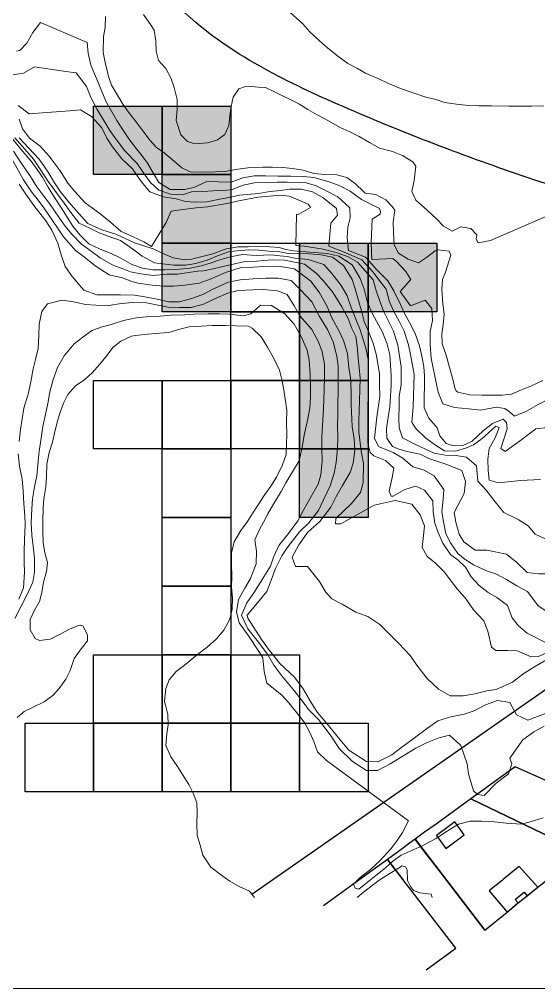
# Model space of a CAD drawing. Header units: millimetres. Extents: x 2695 to 3468, y 1447 to 2202.
# Drawn here: x 3052.1 to 3165.6, y 1564.6 to 1776.6 of the extents above; entities that cross this region are included whole.
import ezdxf

# ---------------------------------------------------------------- set-up
doc = ezdxf.new("R2010")
doc.units = ezdxf.units.MM
for name, color, linetype in [('01_Fina', 7, 'Continuous'), ('modulos alternativos', 10, 'Continuous'), ('Traza Urbana', 7, 'Continuous')]:
    doc.layers.add(name, color=color, linetype=linetype)

msp = doc.modelspace()

# ---------------------------------------------------------------- hatches: boundary and pattern name
at = {"layer": 'modulos alternativos'}
h = msp.add_hatch(color=256, dxfattribs=at)
h.dxf.hatch_style = 1
h.paths.add_polyline_path([(2948.28, 1817.65), (2933.28, 1817.65), (2933.28, 1802.65), (2948.28, 1802.65)])
h.paths.add_polyline_path([(2963.28, 1817.65), (2948.28, 1817.65), (2948.28, 1802.65), (2963.28, 1802.65)])
h.paths.add_polyline_path([(2963.28, 1802.65), (2948.28, 1802.65), (2948.28, 1787.65), (2963.28, 1787.65)])
h.paths.add_polyline_path([(2963.28, 1787.65), (2948.28, 1787.65), (2948.28, 1772.65), (2963.28, 1772.65)])
h.paths.add_polyline_path([(3083.28, 1757.65), (3068.28, 1757.65), (3068.28, 1742.65), (3083.28, 1742.65)])
h.paths.add_polyline_path([(3098.28, 1757.65), (3083.28, 1757.65), (3083.28, 1742.65), (3098.28, 1742.65)])
h.paths.add_polyline_path([(3098.28, 1742.65), (3083.28, 1742.65), (3083.28, 1727.65), (3098.28, 1727.65)])
h.paths.add_polyline_path([(3098.28, 1727.65), (3083.28, 1727.65), (3083.28, 1712.65), (3098.28, 1712.65)])
h.paths.add_polyline_path([(3128.28, 1727.65), (3113.28, 1727.65), (3113.28, 1712.65), (3128.28, 1712.65)])
h.paths.add_polyline_path([(3143.28, 1727.65), (3128.28, 1727.65), (3128.28, 1712.65), (3143.28, 1712.65)])
h.paths.add_polyline_path([(3128.28, 1712.65), (3113.28, 1712.65), (3113.28, 1697.65), (3128.28, 1697.65)])
h.paths.add_polyline_path([(3128.28, 1697.65), (3113.28, 1697.65), (3113.28, 1682.65), (3128.28, 1682.65)])
h.paths.add_polyline_path([(3128.28, 1682.65), (3113.28, 1682.65), (3113.28, 1667.65), (3128.28, 1667.65)])

# ---------------------------------------------------------------- linework, layer by layer
at = {"layer": '01_Fina'}
msp.add_line((3102.89, 1585.24), (3323.23, 1739.06), dxfattribs=at)
at = {"layer": '01_Fina', "color": 252, "lineweight": 9, "true_color": 0x939598}
msp.add_lwpolyline([(2729.2, 1564.62), (3468.29, 1564.62), (3467.85, 2202.43), (2728.76, 2202.43), (2729.2, 1584.57)], dxfattribs=at)
at = {"layer": '01_Fina', "color": 252, "linetype": 'Continuous', "lineweight": 9, "true_color": 0x939598}
for points in [[(3070.87, 1777.27), (3070.77, 1774.83), (3070.46, 1772.84), (3070.34, 1769.34), (3070.9, 1766.8), (3071.42, 1764.85), (3071.44, 1764.3), (3072.19, 1762.23), (3073.47, 1760.04), (3074.7, 1758.1), (3075.91, 1756.33), (3077.51, 1754.25), (3079.26, 1751.96), (3080.61, 1750.14), (3082.04, 1748.58), (3083.7, 1747.4), (3085.46, 1745.93), (3087.59, 1744.17), (3089.41, 1743.28), (3092.03, 1743.17), (3094.88, 1743.3), (3096.99, 1743.37), (3099.81, 1743.88), (3102.59, 1744.24), (3105.27, 1744.28), (3107.35, 1744.25), (3109.62, 1744.18), (3111.75, 1743.98), (3114.07, 1743.6), (3116.43, 1742.93), (3118.8, 1742.71), (3121.42, 1742.6), (3123.64, 1742.05), (3125.54, 1740.61), (3127.25, 1738.95), (3127.67, 1738.62), (3129.99, 1738.28), (3132.13, 1737.11), (3133.63, 1735.6), (3134.14, 1734.86), (3133.75, 1732.28), (3133.87, 1730.02), (3133.97, 1727.31), (3134.92, 1725.47), (3137.01, 1724.19), (3139.27, 1723.38), (3141.02, 1724.56), (3142.95, 1725.96), (3143.55, 1726.21), (3146.01, 1725.9), (3146.34, 1725.04), (3145.19, 1721.34), (3144.55, 1719.74), (3144.38, 1717.58), (3144.63, 1714.42), (3144.89, 1712.11), (3144.71, 1709.81), (3144.4, 1707.8), (3144.45, 1705.62), (3145.32, 1703.19), (3146.06, 1700.46), (3146.84, 1697.94), (3147.35, 1695.73), (3147.49, 1695.46), (3147.91, 1695.08), (3150.56, 1694.52), (3153.23, 1694.44), (3155.36, 1694.42), (3157.5, 1694.39), (3159.61, 1694.62), (3161.49, 1695.47), (3163.99, 1696.44), (3166.47, 1697.59)], [(3079.16, 1777.7), (3080.84, 1775.27), (3081.51, 1774.22), (3081.91, 1771.89), (3081.95, 1769.64), (3082.49, 1767.6), (3084.06, 1765.87), (3085.19, 1763.79), (3085.9, 1761.68), (3086.55, 1759.06), (3086.55, 1757), (3086.33, 1754.49), (3087.33, 1751.38), (3088.8, 1749.88), (3090.42, 1749.37), (3093.16, 1749.62), (3095.35, 1750.28), (3097, 1751.42), (3097.83, 1753.38), (3098.09, 1755.53), (3098.33, 1757.59), (3098.78, 1759.59), (3100.01, 1761.4), (3101.3, 1761.83), (3102.74, 1761.95), (3104.32, 1761.79), (3105.86, 1761.71), (3107.66, 1760.87), (3113.12, 1758.11), (3115.12, 1756.9), (3117.18, 1755.76), (3119, 1754.81), (3122.2, 1752.97), (3124.15, 1752.09), (3126.36, 1750.97), (3128.62, 1749.66), (3130.81, 1748.43), (3133.64, 1747.73), (3135.81, 1746.85), (3138.04, 1745.42), (3138.72, 1744.54), (3138.34, 1741.37), (3137.84, 1738.94), (3138.74, 1737.1), (3141.22, 1734.91), (3143.26, 1732.97), (3144.75, 1731.36), (3146.63, 1730.32), (3148.52, 1731.22), (3150.73, 1730.88), (3152.07, 1729.49), (3151.94, 1728.52), (3152.33, 1727.73), (3155.06, 1728.24), (3180.63, 1739.31)], [(3166.67, 1757.73), (3164.09, 1757.62), (3161.91, 1757.6), (3159.04, 1757.64), (3155.28, 1757.68), (3152.58, 1757.72), (3150.21, 1757.77), (3147.63, 1758.09), (3145.03, 1758.44), (3142.88, 1759.13), (3141.15, 1759.55), (3138.15, 1760.51), (3135.39, 1761.47), (3132.75, 1762.55), (3130.62, 1763.57), (3127.75, 1764.81), (3125.98, 1765.83), (3123.84, 1766.97), (3121.64, 1768.56), (3119.41, 1770.42), (3117.65, 1771.93), (3115.57, 1773.9), (3113.98, 1775.6), (3111.22, 1778.08)], [(3167.96, 1693.64), (3165.43, 1692.34), (3162.92, 1690.91), (3160.3, 1689.83), (3159.16, 1690.76), (3158.16, 1691.49), (3156.3, 1691.8), (3152.93, 1691.11), (3150.21, 1691.4), (3147.16, 1691.7), (3144.61, 1692.54), (3143.6, 1695.04), (3143, 1697.82), (3142.48, 1700.31), (3142.08, 1702.5), (3141.84, 1705.44), (3141.88, 1708.33), (3142.36, 1710.74), (3142.22, 1713.37), (3140.76, 1715.18), (3137.58, 1713.93), (3135.32, 1717.12), (3137.65, 1719.68), (3136.5, 1721.45), (3134.49, 1723.65), (3133.72, 1724.34), (3129.08, 1724.11), (3128.98, 1727.73), (3129.2, 1732.88), (3130.9, 1734.01), (3131.03, 1734.62), (3130.77, 1735.23), (3126.82, 1737.18), (3124.34, 1739.01), (3122.07, 1740.23), (3119.78, 1741.05), (3116.39, 1742.05), (3114.17, 1742.27), (3111.4, 1742.31), (3108.65, 1742.34), (3105.88, 1742.38), (3103.35, 1742.39), (3100.92, 1741.94), (3098.36, 1741.03), (3095.49, 1741.09), (3093.03, 1741.14), (3090.36, 1739.92), (3088.24, 1739.4), (3085, 1739.38), (3082.51, 1740.9), (3081.35, 1742.93), (3080.03, 1745.17), (3078.84, 1746.82), (3077.37, 1748.64), (3076, 1750.51), (3074.83, 1752.2), (3073.37, 1754.5), (3072.17, 1756.57), (3070.94, 1758.74), (3069.9, 1761.22), (3068.92, 1763.65), (3067.68, 1766.58), (3067.07, 1769.24), (3066.86, 1771.52), (3056.64, 1775.91), (3055.02, 1773.75), (3053.69, 1771.4), (3052.15, 1769.78), (3051.39, 1769.68)], [(3050.54, 1764.51), (3052.97, 1764.82), (3055.33, 1766.22), (3062.19, 1765.22), (3064.48, 1764.89), (3066.69, 1761.95), (3067.75, 1759.35), (3069.04, 1756.92), (3070.53, 1754.48), (3071.83, 1752.29), (3073.29, 1750.26), (3075.13, 1747.86), (3077.8, 1745.11), (3079.36, 1742.81), (3080.73, 1740.95), (3082.51, 1739.27), (3085.06, 1738.4), (3087.68, 1738.23), (3089.7, 1738.86), (3092.17, 1739), (3094.35, 1739.14), (3096.53, 1739.18), (3098.37, 1739.3), (3100.95, 1740.33), (3103.44, 1740.84), (3105.96, 1740.93), (3108.37, 1741.02), (3110.58, 1740.99), (3114.46, 1740.9), (3116.75, 1740.3), (3119.43, 1739), (3121.69, 1737.77), (3124.3, 1735.39), (3124.33, 1733.21), (3123.86, 1731.16), (3123.71, 1728.86), (3123.97, 1726.04), (3127.69, 1724.63), (3128.61, 1723.68), (3130.11, 1721.88), (3132.61, 1719.39), (3133.89, 1717.24), (3135.37, 1714.28), (3136.24, 1712.31), (3137.3, 1710.3), (3138.6, 1707.94), (3139.54, 1705.18), (3140.01, 1702.93), (3140.5, 1700.69), (3140.61, 1698.56), (3140.58, 1696.29), (3140.51, 1694.18), (3140.55, 1691.62), (3141.59, 1689.4), (3143.36, 1687.25), (3144, 1685.49), (3145.33, 1683.84), (3146.7, 1683.44), (3148.83, 1683.34), (3151, 1684.38), (3153.42, 1686.62), (3155.45, 1688.21), (3157.81, 1689.15), (3158.55, 1688.47), (3158.68, 1687.03), (3157.33, 1682.73), (3158.26, 1682.06), (3161.92, 1684.74), (3164.94, 1687.04), (3167.47, 1687.32)], [(3051.76, 1757.8), (3054.16, 1755.95), (3063.02, 1756.64), (3065.44, 1756.8), (3067.82, 1755.35), (3070.06, 1752.88), (3071.19, 1750.62), (3072.4, 1748.7), (3074.45, 1746.08), (3076.79, 1743.89), (3078.7, 1741.14), (3080.54, 1738.91), (3083.53, 1737.83), (3086.3, 1737.35), (3088.35, 1736.8), (3090.46, 1736.65), (3093.06, 1736.71), (3095.49, 1737.2), (3097.48, 1737.6), (3100.17, 1738.19), (3104.29, 1738.49), (3106.86, 1738.95), (3109.08, 1739.19), (3111.15, 1739.44), (3113.73, 1739.48), (3116.14, 1738.88), (3118.42, 1737.64), (3121.36, 1735.28), (3121.59, 1733.79), (3120.15, 1732.06), (3119.92, 1729.55), (3119.73, 1726.99), (3123.08, 1725.67), (3126.89, 1723.99), (3129.37, 1721.3), (3130.43, 1719.92), (3132.24, 1717.57), (3132.93, 1714.81), (3133.88, 1712.74), (3135.04, 1710.59), (3136.14, 1708.42), (3137.1, 1705.43), (3137.55, 1703.34), (3137.92, 1701.32), (3138.34, 1698.92), (3138.27, 1696.55), (3138.19, 1694.52), (3138.11, 1691.77), (3137.86, 1688.52), (3138.66, 1687.2), (3140.93, 1685.04), (3143.25, 1683.34), (3145, 1682.21), (3147.42, 1682.18), (3149.77, 1682.88), (3151.3, 1683.52), (3153.19, 1684.94), (3154.64, 1686.21), (3156.24, 1687.63), (3156.96, 1687.34), (3156.03, 1685.07), (3154.72, 1682.72), (3154.45, 1680.4), (3154.54, 1677.96), (3154.75, 1675.85), (3156.8, 1675.26), (3161.62, 1675.74), (3165.95, 1675.97)], [(3052.03, 1754.82), (3052.72, 1752.65), (3054.23, 1750.6), (3056.62, 1748.86), (3058.58, 1746.68), (3060.94, 1743.5), (3062.66, 1740.82), (3064.2, 1738.96), (3066.46, 1736.51), (3069.65, 1734.12), (3071.95, 1732.22), (3074.32, 1730.25), (3076.76, 1729.13), (3079.28, 1727.94), (3080.94, 1726.92), (3084.15, 1732.21), (3085.22, 1734.66), (3087.28, 1734.92), (3090.7, 1735.38), (3093.22, 1735.61), (3097.4, 1736.35), (3100.39, 1737.02), (3104.28, 1737.73), (3109.18, 1738.17), (3111.13, 1737.93), (3115.19, 1736.22), (3115.67, 1735.45), (3113.12, 1734.04), (3112.64, 1733.95), (3112.48, 1727.12), (3114.33, 1726.99), (3118.44, 1726.32), (3121.74, 1725.5), (3123.95, 1724.68), (3125.95, 1723.5), (3129.4, 1719.64), (3130.1, 1717.03), (3131.63, 1712.77), (3132.64, 1710.74), (3133.87, 1708.41), (3134.76, 1705.34), (3135.48, 1700.62), (3135.54, 1696.71), (3135.08, 1694.18), (3135.06, 1692), (3134.98, 1689.49), (3135.07, 1687.26), (3135.8, 1685.1), (3138.62, 1683.62), (3142.72, 1681.76), (3145.1, 1681.26), (3147.52, 1681.23), (3149.81, 1680.84), (3151.95, 1678.99), (3152.26, 1675.58), (3154.08, 1673.64), (3156.04, 1671.08), (3157.97, 1668.75), (3161.08, 1667.22), (3163.24, 1665.84), (3164.83, 1664.05), (3167.91, 1662.56)], [(3050.56, 1750.48), (3052.4, 1748.23), (3054.64, 1745.62), (3055.92, 1743.78), (3057.08, 1742.13), (3058.31, 1739.91), (3059.75, 1737.66), (3061.24, 1735.32), (3062.49, 1733.36), (3063.77, 1731.36), (3065.3, 1729.47), (3067.22, 1727.52), (3069.7, 1726.38), (3072.12, 1725.38), (3074.08, 1724.43), (3076.64, 1723.02), (3079, 1722.16), (3081.2, 1721.85), (3083.8, 1721.82), (3087.05, 1721.99), (3089.41, 1722.16), (3091.76, 1722.74), (3093.74, 1723.32), (3095.86, 1724.05), (3098.14, 1724.7), (3100.8, 1725.16), (3103.82, 1724.97), (3107, 1725.08), (3108.96, 1724.9), (3110.62, 1724.73), (3112.28, 1724.41), (3115.15, 1724.07), (3118.59, 1722.98), (3120.36, 1721.06), (3122.37, 1718.41), (3123.69, 1716.14), (3124.56, 1713.57), (3125.59, 1711.05), (3126.56, 1708.74), (3127.31, 1706.34), (3127.85, 1704.39), (3128.32, 1702.13), (3128.2, 1683.89), (3128.77, 1681.85), (3129.56, 1681.17), (3132.09, 1680.1), (3133.94, 1678.42), (3133.51, 1676.43), (3132.88, 1673.39), (3133.36, 1672.34), (3133.76, 1672.31), (3136.29, 1673.79), (3138.72, 1674.52), (3140.58, 1673.64), (3142.44, 1671.27), (3142.53, 1669), (3142.88, 1666.44), (3143.52, 1664.53), (3144.65, 1662.03), (3146.32, 1659.59), (3147.96, 1658.32), (3149.6, 1656.78), (3150.85, 1654.68), (3152.56, 1652.81), (3154.5, 1651.27), (3156.43, 1650.16), (3158.73, 1648.4), (3159.81, 1645.73), (3161.16, 1643.96), (3163.08, 1642.37), (3167.09, 1640.29)], [(3051.03, 1750.71), (3053.23, 1748.19), (3055.14, 1746.01), (3056.74, 1743.6), (3058.35, 1741.12), (3059.82, 1739.18), (3061.84, 1736.4), (3063.31, 1734.35), (3065.1, 1732.05), (3067.62, 1730.84), (3069.5, 1729.89), (3071.22, 1729.3), (3074.17, 1728.26), (3077.04, 1726.21), (3078.91, 1724.82), (3081.59, 1723.36), (3085.78, 1722.83), (3088.36, 1722.82), (3090.62, 1723.2), (3093.11, 1723.97), (3095.38, 1724.91), (3097.97, 1725.87), (3102.19, 1726.2), (3104.35, 1726.1), (3106.55, 1725.93), (3108.63, 1725.81), (3111.2, 1725.3), (3113.4, 1725.46), (3115.41, 1725.36), (3118.06, 1725.11), (3120.5, 1724.58), (3122.92, 1722.81), (3124.78, 1719.7), (3125.46, 1717.66), (3126.19, 1715.14), (3126.94, 1712.55), (3127.41, 1710.55), (3128.35, 1708.31), (3129.38, 1705.81), (3130.13, 1703.12), (3130.77, 1699.09), (3130.81, 1696.77), (3130.87, 1694.16), (3130.17, 1689.58), (3129.66, 1684.99), (3130.59, 1683.2), (3133.77, 1681.85), (3135.88, 1680.67), (3138.08, 1678.74), (3140.54, 1678.02), (3142.73, 1676.74), (3144.87, 1673.82), (3144.72, 1671.69), (3144.38, 1668.9), (3144.87, 1666.32), (3145.26, 1664.06), (3146.28, 1662.15), (3147.89, 1659.81), (3149.48, 1658.49), (3151.5, 1657.21), (3154.19, 1656.01), (3156.24, 1655.34), (3158.54, 1654.08), (3160.78, 1652.7), (3163.13, 1651.49), (3165.43, 1648.36), (3167.6, 1646.98)], [(3052, 1750.67), (3054.13, 1748.42), (3056.4, 1746), (3058.33, 1743.18), (3059.74, 1740.86), (3061.04, 1738.92), (3062.91, 1736.56), (3064.94, 1734.26), (3067, 1731.96), (3070.08, 1730.57), (3073.15, 1729.6), (3077.22, 1727.73), (3081.3, 1726.44), (3083.66, 1725.32), (3085.66, 1724.49), (3088.16, 1723.99), (3089.36, 1724.06), (3094.37, 1725.35), (3097.03, 1726.38), (3099.83, 1726.87), (3102.1, 1726.89), (3104.55, 1726.93), (3106.82, 1726.87), (3108.95, 1726.7), (3110.32, 1726.29), (3112, 1725.96), (3115.56, 1725.72), (3119.43, 1725.38), (3121.87, 1724.85), (3124.82, 1722.92), (3126.53, 1719.92), (3127.4, 1717.63), (3128.17, 1714.71), (3129.25, 1712.18), (3131.43, 1708.18), (3132.46, 1705.56), (3133, 1703.23), (3133.34, 1698.77), (3133.32, 1696.5), (3133.07, 1691.86), (3132.32, 1687.2), (3132.41, 1684.98), (3133.64, 1683.18), (3134.62, 1682.73), (3136.77, 1682.13), (3139.64, 1681.52), (3141.54, 1680.57), (3145.27, 1679.34), (3148.78, 1677.97), (3149.56, 1675.52), (3149.29, 1672.92), (3147.08, 1668.77), (3147.43, 1666.61), (3148.18, 1664), (3149.24, 1662.33), (3151.66, 1660.52), (3154.24, 1660.49), (3158.52, 1659.67), (3160.79, 1657.82), (3163.04, 1655.61), (3165.5, 1655.37), (3167.92, 1655.36)], [(3050.78, 1747.75), (3052.52, 1745.12), (3054.48, 1742.28), (3055.87, 1739.96), (3057.41, 1737.93), (3058.62, 1736.33), (3060.85, 1733.12), (3062.06, 1731.38), (3063.46, 1729.7), (3065.63, 1727.43), (3067.72, 1725.88), (3069.74, 1724.48), (3072.59, 1722.79), (3074.5, 1722.12), (3076.31, 1721.42), (3078.57, 1720.94), (3081.29, 1720.6), (3084.26, 1720.89), (3086.63, 1720.86), (3091.02, 1721.56), (3092.28, 1721.63), (3094.4, 1722.06), (3096.22, 1722.49), (3099.41, 1723.21), (3101.38, 1723.64), (3103.95, 1723.76), (3105.47, 1723.89), (3107.28, 1724.02), (3110.01, 1723.98), (3114.37, 1723.06), (3116.91, 1721.08), (3118.45, 1719.48), (3120.62, 1716.82), (3122.52, 1713.72), (3123.86, 1711.35), (3124.75, 1709.03), (3125.59, 1707.23), (3125.92, 1705.12), (3126.14, 1702.56), (3126.3, 1700.31), (3126.52, 1698.24), (3126.48, 1695.59), (3126.43, 1693.22), (3126.28, 1688.89), (3126.29, 1686.4), (3126.74, 1682.16), (3127.27, 1679.48), (3127.22, 1675.28), (3126.62, 1673.11), (3124.65, 1670.74), (3121.22, 1667.43), (3121.13, 1666.31), (3122.35, 1666.27), (3126.59, 1668.68), (3129.64, 1670.35), (3134.2, 1671.36), (3137.82, 1670.55), (3139.66, 1668.21), (3140.64, 1665.87), (3140.36, 1663.72), (3140.09, 1661.07), (3141.17, 1659.14), (3142.96, 1657.74), (3144.97, 1655.73), (3146.22, 1654), (3147.76, 1652.07), (3149.75, 1649.81), (3151.35, 1647.45), (3153.62, 1645.03), (3154.44, 1642.81), (3155.28, 1639.31), (3156.21, 1638.58), (3158.82, 1638.56), (3160.88, 1638.47), (3163.95, 1637.15), (3165.53, 1637.27), (3167.46, 1638.15)], [(3050.08, 1746.62), (3052.94, 1741.48), (3054.72, 1738.89), (3055.91, 1737.36), (3057.4, 1735.37), (3060.4, 1731), (3061.73, 1729.02), (3064.42, 1725.96), (3065.89, 1724.91), (3068.6, 1722.7), (3071.68, 1720.76), (3074.56, 1720.06), (3076.67, 1719.3), (3078.03, 1718.94), (3081.05, 1718.45), (3083.62, 1718.26), (3085.73, 1718.24), (3088.31, 1718.51), (3091.34, 1718.92), (3093.77, 1719.8), (3097.12, 1721.27), (3100.53, 1722.36), (3103.14, 1722.42), (3105.39, 1722.56), (3108.68, 1722.66), (3112.18, 1722.07), (3115.75, 1719.35), (3117.68, 1716.79), (3119.26, 1713.97), (3120.45, 1711.21), (3121.93, 1708.42), (3122.92, 1706.34), (3123.76, 1703.56), (3124.08, 1700.41), (3124.43, 1698.27), (3124.6, 1695.14), (3124.59, 1692.4), (3124.79, 1687.56), (3125.26, 1684.9), (3125.41, 1682.39), (3125, 1679.58), (3124.4, 1677.52), (3122.71, 1674.63), (3121.21, 1672.09), (3120.16, 1669.92), (3117.7, 1666.81), (3115.09, 1664.42), (3113.16, 1661.68), (3111.68, 1659), (3112.39, 1656.95), (3115.02, 1656.92), (3117.65, 1653.66), (3118.95, 1651.37), (3120.33, 1649.86), (3122.64, 1648.67), (3125.62, 1646.97), (3128.21, 1645.99), (3130.84, 1644.25), (3133.51, 1641.57), (3135.01, 1640.08), (3137.46, 1637.49), (3138.69, 1635.65), (3141.16, 1632.54), (3143.67, 1630.11), (3146.21, 1628.64), (3149.07, 1628.62), (3151.61, 1629.09), (3154.25, 1629.74), (3156.27, 1630.07), (3159.82, 1631.66), (3162.14, 1633.38), (3164.53, 1634.96), (3167.27, 1636.54)], [(3167.46, 1624.93), (3163.17, 1623.32), (3160.7, 1624.52), (3159.29, 1627.17), (3156.57, 1627.67), (3153.98, 1626.69), (3151.5, 1625.37), (3149.28, 1624.64), (3146.36, 1624.09), (3143.53, 1623.22), (3141.28, 1621.55), (3138.1, 1619.22), (3135.69, 1617.4), (3133.46, 1615.72), (3130.39, 1614.25), (3127.96, 1614.28), (3124.05, 1616.77), (3122.11, 1619.12), (3119.62, 1622.18), (3117.19, 1625), (3115.94, 1627.08), (3114.08, 1630.16), (3112.2, 1632.72), (3108.97, 1635.7), (3106.74, 1638.54), (3104.96, 1640.99), (3101.99, 1645.64), (3101.86, 1646.33), (3104.14, 1649.02), (3106.18, 1651.46), (3107.09, 1653.96), (3108.02, 1656.48), (3109.46, 1659.26), (3110.72, 1661.24), (3113.29, 1664.52), (3115.31, 1666.46), (3117.45, 1669.2), (3118.55, 1671.53), (3119.98, 1674.57), (3120.85, 1677.36), (3121.33, 1679.69), (3121.58, 1682.79), (3121.66, 1685.14), (3121.62, 1687.81), (3121.67, 1690.14), (3121.7, 1692.36), (3121.72, 1695.46), (3121.71, 1698.52), (3121.72, 1700.84), (3121.48, 1702.98), (3120.65, 1706.09), (3119.43, 1708.78), (3117.66, 1711.62), (3116.02, 1714.8), (3113.5, 1717.46), (3111.46, 1719.52), (3108.6, 1720.01), (3105.9, 1720.02), (3103.15, 1719.84), (3100.33, 1719.66), (3097.7, 1719.13), (3094.19, 1717.54), (3092.28, 1716.54), (3089.78, 1715.58), (3086.98, 1714.84), (3084.7, 1714.81), (3082.16, 1715.4), (3079.5, 1715.89), (3077.19, 1716.29), (3074.18, 1716.33), (3071.56, 1716.34), (3068.97, 1716.37), (3066.17, 1717.4), (3063.62, 1720.35), (3062.07, 1722.57), (3061.18, 1725.14), (3060.45, 1727.66), (3059.18, 1730.52), (3057.81, 1732.52), (3055.2, 1735.92), (3053.43, 1738.41), (3051.97, 1740.58)], [(3166.78, 1622), (3164.49, 1620.75), (3162.1, 1619.05), (3159.28, 1615), (3159.72, 1613.79), (3158.99, 1611.56), (3156.27, 1609.56), (3153.65, 1606.89), (3152.22, 1607.07), (3151.32, 1607.84), (3150.21, 1611.6), (3149.97, 1613.81), (3148.58, 1617.8), (3146.1, 1620.02), (3143.77, 1619.5), (3141.2, 1618.47), (3138.72, 1617.22), (3135.76, 1615.36), (3133.11, 1613.79), (3130.32, 1612.35), (3127.95, 1612.29), (3124.87, 1614.32), (3121.99, 1617.13), (3120.18, 1619.83), (3117.43, 1623.49), (3115.23, 1625.67), (3113.93, 1627.51), (3112, 1629.95), (3109.43, 1633.02), (3107.68, 1635.38), (3106.32, 1637.79), (3104.01, 1640.78), (3102.01, 1643.32), (3100.6, 1646.32), (3101.77, 1649.03), (3103.48, 1651.43), (3105.13, 1654.11), (3106.97, 1657), (3107.58, 1658.95), (3108.75, 1661.5), (3110.85, 1664.19), (3112.92, 1666.94), (3114.25, 1669.39), (3115.52, 1671.74), (3117.34, 1674.98), (3117.98, 1676.99), (3118.25, 1679.95), (3118.14, 1682.77), (3118.18, 1685.18), (3118.3, 1687.88), (3118.48, 1690.15), (3118.64, 1693.28), (3118.67, 1695.67), (3118.72, 1698.39), (3118.74, 1701.14), (3118.23, 1703.87), (3117.42, 1706.06), (3115.97, 1708.76), (3113.38, 1711.75), (3112.1, 1713.92), (3110.62, 1716.43), (3108.47, 1717.26), (3105.35, 1717.51), (3103.17, 1717.47), (3099.87, 1717.28), (3097.59, 1716.76), (3095.21, 1715.68), (3092.3, 1714.32), (3089.57, 1713.6), (3087.06, 1713.6), (3084.55, 1713.68), (3079.82, 1714.6), (3076.84, 1714.66), (3074.28, 1714.45), (3071.6, 1714.04), (3068.73, 1714.1), (3066.51, 1714.22), (3063.91, 1714.8), (3061.38, 1715.21), (3058.2, 1714.38), (3056.96, 1712.71), (3056.34, 1709.97), (3056.31, 1707.46), (3056.18, 1704.62), (3055.58, 1702.21), (3055.03, 1700.18), (3054.59, 1697.32), (3053.96, 1694.65), (3053.05, 1691.58), (3052.64, 1689.24), (3052.28, 1686.93), (3052.01, 1684.3)], [(3051.08, 1645.54), (3052.42, 1648.24), (3053.66, 1650.64), (3055.02, 1653.49), (3055.36, 1655.72), (3055.33, 1658.75), (3055.1, 1661.4), (3054.75, 1663.8), (3054.62, 1666.5), (3054.78, 1669.53), (3054.92, 1671.76), (3055.38, 1674.38), (3055.86, 1676.74), (3056.14, 1680.01), (3056.38, 1682.14), (3056.78, 1685), (3057.21, 1687.6), (3057.77, 1690.22), (3058.25, 1692.58), (3058.71, 1695.16), (3059.43, 1697.87), (3060.38, 1700.49), (3061.82, 1703.05), (3064.05, 1705.68), (3065.9, 1707.1), (3067.88, 1708.57), (3070.12, 1709.39), (3072.14, 1709.86), (3074.78, 1710.73), (3077.58, 1711.36), (3079.74, 1711.54), (3082.82, 1711.72), (3085.14, 1711.92), (3088.25, 1712), (3090.26, 1712.12), (3093.3, 1712.2), (3095.76, 1712.24), (3098.01, 1712.16), (3100.94, 1711.77), (3102.68, 1712.24), (3104.62, 1713.95), (3104.81, 1714.11), (3107.2, 1714.03), (3110.09, 1712.2), (3112.12, 1709.92), (3113.65, 1707.22), (3114.96, 1704.27), (3115.43, 1702.08), (3115.63, 1699), (3115.72, 1696.73), (3115.68, 1694.07), (3115.58, 1691.54), (3115.05, 1688.85), (3114.4, 1686.04), (3113.86, 1683.04), (3113.23, 1680.06), (3111.97, 1678.04), (3110.33, 1675.26), (3109.26, 1673.33), (3107.66, 1670.7), (3106.4, 1668.49), (3105.41, 1666.63), (3104.46, 1664.87), (3103.49, 1662.75), (3103.88, 1660.33), (3103.82, 1657.53), (3102.55, 1654.33), (3101.32, 1652.24), (3099.98, 1649.72), (3099.54, 1647.05), (3100.1, 1644.6), (3101.99, 1642.02), (3104.54, 1638.12), (3105.24, 1636.93), (3105.56, 1634.01), (3106.16, 1631.4), (3107.92, 1630.05), (3109.52, 1628.75), (3110.96, 1627.12), (3112.74, 1624.94), (3114.37, 1622.82), (3115.55, 1620.6), (3116.4, 1618.64), (3117.22, 1616.38), (3119.19, 1614.51), (3137.14, 1601.32), (3135.8, 1598.76), (3134.5, 1596.83), (3133.22, 1595.19), (3130.82, 1592.54), (3128.81, 1590.7), (3126.56, 1588.93), (3125.12, 1587.43), (3125.49, 1586.62), (3126.29, 1586.34), (3132.18, 1591.13), (3133.69, 1592.46), (3135.5, 1593.81), (3140.1, 1595.84), (3143.16, 1597.43), (3145.21, 1598.87), (3148.05, 1600.57), (3150.62, 1601.24), (3153.13, 1601.21), (3155.94, 1601.08), (3158.49, 1600.79), (3161.82, 1600.59), (3163.74, 1601.08), (3166.52, 1601.99)], [(3103.44, 1584.57), (3102.34, 1585.9), (3100.1, 1586.95), (3098.08, 1588.13), (3095.99, 1589.58), (3093.9, 1591.19), (3092.18, 1593.82), (3091.57, 1595.98), (3090.91, 1598.08), (3090.85, 1600.71), (3090.93, 1603.15), (3090.86, 1605.26), (3090.06, 1607.4), (3089.13, 1609.26), (3087.72, 1611.48), (3086.44, 1613.39), (3085.16, 1615.32), (3084.1, 1617.78), (3084.32, 1620.31), (3084.56, 1622.34), (3084.54, 1624.55), (3083.98, 1626.62), (3083.75, 1627.45), (3084.05, 1630.24), (3084.76, 1632.15), (3086.35, 1633.98), (3088.79, 1635.84), (3090.68, 1637.47), (3093.1, 1639.29), (3095.11, 1641.09), (3096.74, 1643.03), (3098.03, 1645.41), (3098.56, 1647.58), (3098.63, 1650.04), (3098.45, 1652.42), (3098.48, 1654.76), (3098.44, 1657.48), (3098.43, 1659.9), (3099.03, 1662.31), (3100.43, 1664.83), (3101.93, 1666.77), (3102.99, 1668.51), (3104.1, 1670.2), (3105.58, 1672.48), (3107.05, 1674.52), (3108.28, 1676.5), (3109.55, 1679.18), (3110.36, 1681.42), (3110.48, 1683.79), (3110.51, 1685.83), (3110.47, 1688.43), (3110.51, 1691.11), (3110.18, 1693.53), (3109.83, 1695.57), (3109.43, 1697.82), (3108.89, 1699.92), (3107.64, 1702.56), (3106.3, 1704.88), (3104.88, 1707.17), (3102.97, 1709.09), (3102.14, 1709.52), (3099.44, 1709.61), (3097.05, 1709.64), (3094.19, 1709.68), (3091.82, 1709.52), (3089.18, 1709.34), (3087.14, 1708.86), (3084.72, 1708.09), (3082.65, 1707.95), (3080.14, 1707.75), (3077.41, 1707.45), (3076.56, 1707.34), (3074.2, 1706.21), (3072.57, 1704.93), (3070.93, 1702.77), (3069.63, 1701.22), (3067.95, 1699.33), (3066.39, 1697.88), (3064.29, 1696.44), (3062.63, 1694.54), (3061.71, 1692.68), (3060.87, 1690.46), (3060.23, 1688.25), (3059.7, 1686.14), (3059.3, 1684.11), (3058.58, 1681.85), (3058.03, 1679.34), (3057.95, 1676.57), (3057.82, 1674.37), (3057.41, 1671.77), (3057.24, 1669.74), (3057.16, 1666.94), (3057.16, 1664.74), (3057.26, 1662.18), (3057.64, 1659.9), (3058.23, 1657.83), (3058.01, 1655.82), (3057.34, 1653.51), (3056.96, 1651.29), (3056.44, 1649.28), (3055.39, 1647.42), (3054.42, 1645.38), (3054.42, 1643.1), (3055.5, 1641.19), (3056.44, 1640.73), (3058.75, 1641.03), (3061.13, 1642.19), (3063.02, 1643.23), (3064.97, 1644.01), (3065.49, 1644.1), (3065.94, 1643.97), (3066.96, 1642.02), (3066.91, 1640.67), (3065.56, 1638.91), (3064.02, 1636.8), (3063.16, 1634.23), (3062.24, 1632.3), (3060.76, 1630.25), (3059.35, 1628.76), (3057.48, 1627.36), (3055.1, 1626.16), (3053.07, 1625.26), (3051.56, 1623.9)], [(3051.8, 1681.6), (3052.1, 1678.92), (3052.63, 1676.03), (3052.91, 1673.46), (3053.06, 1670.67), (3053.24, 1668.08), (3053.31, 1666.04), (3053.2, 1662.78), (3053.1, 1660.39), (3053.09, 1657.85), (3053.2, 1655.7), (3052.92, 1652.31), (3051.94, 1649.77)], [(3142.3, 1584.57), (3142.08, 1585.27), (3139.59, 1585.56), (3138.18, 1586.06), (3137.58, 1586.98), (3136.88, 1588.28), (3136.86, 1590.57), (3136.49, 1591.22), (3135.72, 1591.45), (3130.72, 1588.35), (3127.25, 1585.7), (3125.87, 1584.57)]]:
    msp.add_lwpolyline(points, dxfattribs=at)
at = {"layer": '01_Fina'}
msp.add_spline([(3253.82, 1691), (3222.66, 1725.35), (3205.09, 1730.3), (3164.55, 1741.55), (3123.93, 1757.05), (3090.65, 1775.9), (3072.35, 1796.63), (3058.9, 1821.53), (3055.53, 1845.46)], degree=3, dxfattribs=at)
at = {"layer": 'modulos alternativos'}
for points in [[(3068.28, 1757.65), (3083.28, 1757.65), (3083.28, 1742.65), (3068.28, 1742.65)], [(3083.28, 1757.65), (3098.28, 1757.65), (3098.28, 1742.65), (3083.28, 1742.65)], [(3083.28, 1742.65), (3098.28, 1742.65), (3098.28, 1727.65), (3083.28, 1727.65)], [(3083.28, 1727.65), (3098.28, 1727.65), (3098.28, 1712.65), (3083.28, 1712.65)], [(3098.28, 1727.65), (3113.28, 1727.65), (3113.28, 1712.65), (3098.28, 1712.65)], [(3113.28, 1727.65), (3128.28, 1727.65), (3128.28, 1712.65), (3113.28, 1712.65)], [(3128.28, 1727.65), (3143.28, 1727.65), (3143.28, 1712.65), (3128.28, 1712.65)], [(3098.28, 1712.65), (3113.28, 1712.65), (3113.28, 1697.65), (3098.28, 1697.65)], [(3113.28, 1712.65), (3128.28, 1712.65), (3128.28, 1697.65), (3113.28, 1697.65)], [(3068.28, 1697.65), (3083.28, 1697.65), (3083.28, 1682.65), (3068.28, 1682.65)], [(3083.28, 1697.65), (3098.28, 1697.65), (3098.28, 1682.65), (3083.28, 1682.65)], [(3098.28, 1697.65), (3113.28, 1697.65), (3113.28, 1682.65), (3098.28, 1682.65)], [(3113.28, 1697.65), (3128.28, 1697.65), (3128.28, 1682.65), (3113.28, 1682.65)], [(3083.28, 1682.65), (3098.28, 1682.65), (3098.28, 1667.65), (3083.28, 1667.65)], [(3113.28, 1682.65), (3128.28, 1682.65), (3128.28, 1667.65), (3113.28, 1667.65)], [(3083.28, 1667.65), (3098.28, 1667.65), (3098.28, 1652.65), (3083.28, 1652.65)], [(3083.28, 1652.65), (3098.28, 1652.65), (3098.28, 1637.65), (3083.28, 1637.65)], [(3068.28, 1637.65), (3083.28, 1637.65), (3083.28, 1622.65), (3068.28, 1622.65)], [(3083.28, 1637.65), (3098.28, 1637.65), (3098.28, 1622.65), (3083.28, 1622.65)], [(3098.28, 1637.65), (3113.28, 1637.65), (3113.28, 1622.65), (3098.28, 1622.65)], [(3053.28, 1622.65), (3068.28, 1622.65), (3068.28, 1607.65), (3053.28, 1607.65)], [(3068.28, 1622.65), (3083.28, 1622.65), (3083.28, 1607.65), (3068.28, 1607.65)], [(3083.28, 1622.65), (3098.28, 1622.65), (3098.28, 1607.65), (3083.28, 1607.65)], [(3098.28, 1622.65), (3113.28, 1622.65), (3113.28, 1607.65), (3098.28, 1607.65)], [(3113.28, 1622.65), (3128.28, 1622.65), (3128.28, 1607.65), (3113.28, 1607.65)]]:
    msp.add_lwpolyline(points, close=True, dxfattribs=at)
at = {"layer": 'Traza Urbana', "color": 7, "linetype": 'Continuous', "invisible_edges": 5}
for points in [[(3156.01, 1609.93), (3201.22, 1581.9), (3203.82, 1586.23), (3160.43, 1613.13)], [(3160.43, 1613.13), (3203.82, 1586.23), (3205.53, 1589.05), (3182.95, 1603.05)], [(3153.27, 1607.95), (3175.01, 1594.47), (3201.22, 1581.9), (3156.01, 1609.93)], [(3150.71, 1606.09), (3150.71, 1606.09), (3175.01, 1594.47), (3153.27, 1607.95)], [(3143.15, 1600.61), (3165.41, 1586.81), (3172.58, 1592.53), (3150.71, 1606.09)], [(3150.71, 1606.09), (3172.58, 1592.53), (3175.01, 1594.47)], [(3140.65, 1598.8), (3163.03, 1584.92), (3165.41, 1586.81), (3143.15, 1600.61)], [(3146.11, 1600.24), (3149.31, 1598.25), (3147.22, 1601.06)], [(3138.59, 1597.3), (3161.07, 1583.36), (3163.03, 1584.92), (3140.65, 1598.8)], [(3143.21, 1598.07), (3146.4, 1596.09), (3149.31, 1598.25), (3146.11, 1600.24)], [(3136.01, 1595.43), (3143.57, 1590.74), (3140.94, 1594.18), (3137.36, 1596.4)], [(3137.36, 1596.4), (3140.94, 1594.18), (3138.57, 1597.28)], [(3138.57, 1597.28), (3161.05, 1583.35), (3161.07, 1583.36), (3138.59, 1597.3)], [(3143.57, 1590.74), (3158.72, 1581.35), (3161.05, 1583.35), (3138.57, 1597.28)], [(3145.3, 1595.26), (3145.3, 1595.26), (3146.4, 1596.09), (3143.21, 1598.07)], [(3132.5, 1592.88), (3150.46, 1581.75), (3143.57, 1590.74), (3136.01, 1595.43)], [(3124.97, 1587.41), (3147.47, 1573.46), (3132.5, 1592.88)], [(3135.88, 1588.49), (3153.8, 1577.38), (3150.46, 1581.75), (3132.5, 1592.88)], [(3153.8, 1577.38), (3153.8, 1577.38), (3158.72, 1581.35), (3143.57, 1590.74)], [(3157.84, 1588.5), (3163.28, 1585.13), (3165.41, 1586.81), (3159.93, 1590.21)], [(3159.93, 1590.21), (3165.41, 1586.81), (3161.33, 1591.34)], [(3155.9, 1586.92), (3160.42, 1584.12), (3162.13, 1585.48), (3157.59, 1588.3)], [(3157.59, 1588.3), (3162.13, 1585.48), (3162.39, 1585.68), (3157.84, 1588.5)], [(3118.5, 1582.71), (3141, 1568.76), (3147.47, 1573.46), (3124.97, 1587.41)], [(3154.74, 1585.97), (3160.17, 1582.6), (3161.07, 1583.36), (3155.65, 1586.72)], [(3158.72, 1581.35), (3158.72, 1581.35), (3160.17, 1582.6), (3154.74, 1585.97)], [(3155.65, 1586.72), (3161.07, 1583.36), (3160.42, 1584.12), (3155.9, 1586.92)], [(3163.03, 1584.92), (3163.03, 1584.92), (3163.28, 1585.13), (3162.39, 1585.68)]]:
    msp.add_3dface(points, dxfattribs=at)
at = {"layer": 'Traza Urbana', "color": 252, "linetype": 'Continuous', "invisible_edges": 5}
for points in [[(3157.84, 1588.5), (3163.28, 1585.13), (3165.41, 1586.81), (3159.93, 1590.21)], [(3159.93, 1590.21), (3165.41, 1586.81), (3161.33, 1591.34)], [(3155.9, 1586.92), (3160.42, 1584.12), (3162.13, 1585.48), (3157.59, 1588.3)], [(3157.59, 1588.3), (3162.13, 1585.48), (3162.39, 1585.68), (3157.84, 1588.5)], [(3154.74, 1585.97), (3160.17, 1582.6), (3161.07, 1583.36), (3155.65, 1586.72)], [(3158.72, 1581.35), (3158.72, 1581.35), (3160.17, 1582.6), (3154.74, 1585.97)], [(3155.65, 1586.72), (3161.07, 1583.36), (3160.42, 1584.12), (3155.9, 1586.92)], [(3163.03, 1584.92), (3163.03, 1584.92), (3163.28, 1585.13), (3162.39, 1585.68)]]:
    msp.add_3dface(points, dxfattribs=at)

doc.saveas('drawing.dxf')
